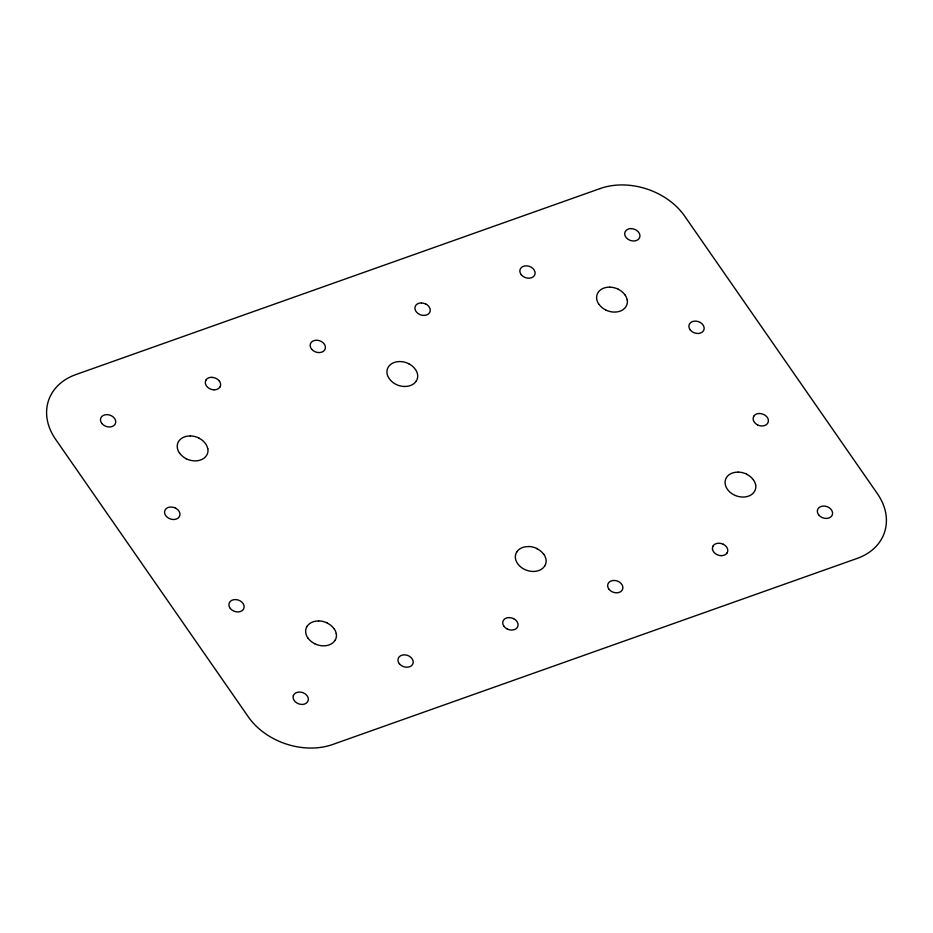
<?xml version="1.0" encoding="UTF-8"?>
<svg xmlns="http://www.w3.org/2000/svg" width="933" height="933" viewBox="0 0 933 933"><rect width="100%" height="100%" fill="white"/><g stroke="black" fill="none" stroke-linecap="round" stroke-linejoin="round"><path stroke-width="1.4" d="M186.32 458.744A15.651 11.954 19.1 0 1 179.591 453.076M179.498 453.065A15.651 11.954 19.1 0 1 177.398 448.202A15.768 12.047 19.1 0 1 178.611 441.437A15.663 11.966 19.1 0 1 190.262 435.979M186.215 458.733A15.768 12.047 19.1 0 0 194.892 460.879A15.651 11.954 19.1 0 0 206.578 455.409A15.768 12.047 19.1 0 0 207.849 448.621M198.881 438.102A15.663 11.966 19.1 0 1 207.686 448.598M190.355 435.944A15.768 12.047 19.1 0 1 199.032 438.09M314.701 643.712A15.651 11.954 19.1 0 1 307.972 638.044M307.913 638.02A15.651 11.954 19.1 0 1 305.826 633.157A15.768 12.047 19.1 0 1 307.004 626.346M307.027 626.428A15.651 11.954 19.1 0 1 318.666 620.97M327.285 623.092A15.651 11.954 19.1 0 1 334.014 628.76M314.643 643.688A15.768 12.047 19.1 0 0 323.319 645.834A15.651 11.954 19.1 0 0 329.046 644.936A15.651 11.954 19.1 0 0 335.005 640.365M336.277 633.565A15.768 12.047 19.1 0 1 335.064 640.341M334.119 628.725A15.663 11.966 19.1 0 1 336.218 633.589M318.724 620.911A15.768 12.047 19.1 0 1 327.401 623.057M416.27 381.014A15.651 11.954 19.1 0 1 404.63 386.472M404.584 386.484A15.768 12.036 19.1 0 1 395.907 384.338A15.651 11.954 19.1 0 1 389.283 378.67A15.651 11.954 19.1 0 1 387.09 373.806A15.768 12.036 19.1 0 1 388.303 367.042A15.651 11.954 19.1 0 1 394.262 362.471A15.651 11.954 19.1 0 1 399.989 361.561A15.768 12.036 19.1 0 1 408.712 363.695M416.316 380.991A15.768 12.036 19.1 0 0 417.541 374.226A15.651 11.954 19.1 0 0 415.383 369.421A15.651 11.954 19.1 0 0 408.619 363.683M516.707 552.044A15.651 11.954 19.1 0 1 528.358 546.586M536.965 548.709A15.651 11.954 19.1 0 1 543.694 554.377M544.755 565.946A15.779 12.047 19.1 0 0 545.968 559.17A15.663 11.954 19.1 0 0 543.811 554.33M544.697 565.969A15.651 11.954 19.1 0 1 538.738 570.541A15.651 11.954 19.1 0 1 533 571.439A15.779 12.047 19.1 0 1 524.334 569.293A15.651 11.954 19.1 0 1 517.663 563.649A15.651 11.954 19.1 0 1 515.506 558.762A15.779 12.047 19.1 0 1 516.73 551.998M528.475 546.493A15.779 12.047 19.1 0 1 537.151 548.639M175.486 508.135A7.826 5.983 19.1 0 0 171.171 507.074A7.884 6.018 19.1 0 0 168.255 507.447A7.826 5.983 19.1 0 0 165.281 509.78A7.884 6.018 19.1 0 0 164.663 513.127A7.826 5.983 19.1 0 0 165.724 515.576A7.826 5.983 19.1 0 0 169.141 518.421A7.884 6.018 19.1 0 0 173.421 519.483A7.826 5.983 19.1 0 0 179.276 516.754A7.884 6.018 19.1 0 0 175.474 508.065M757.573 424.9A7.826 5.983 19.1 0 1 753.782 416.293M759.614 413.564A7.826 5.983 19.1 0 1 763.917 414.625A7.884 6.018 19.1 0 1 767.299 417.413A7.826 5.983 19.1 0 1 768.314 419.85A7.826 5.983 19.1 0 1 761.888 425.973A7.884 6.018 19.1 0 1 757.526 424.9M753.712 416.235A7.884 6.018 19.1 0 1 759.567 413.482M507.26 628.982A7.826 5.983 19.1 0 1 503.902 626.136M509.301 617.634A7.826 5.983 19.1 0 1 513.593 618.696M507.202 628.97A7.884 6.03 19.1 0 0 511.541 630.043A7.826 5.983 19.1 0 0 517.383 627.303A7.884 6.03 19.1 0 0 513.593 618.614M503.832 626.136A7.884 6.03 19.1 0 1 509.255 617.541M727.075 552.907A7.826 5.983 19.1 0 1 721.256 555.636M712.544 549.327A7.826 5.983 19.1 0 1 713.15 545.968M723.285 544.301A7.826 5.983 19.1 0 0 718.981 543.239A7.884 6.018 19.1 0 0 713.08 545.91M721.232 555.648A7.884 6.018 19.1 0 1 716.894 554.575A7.826 5.983 19.1 0 1 713.582 551.741A7.884 6.018 19.1 0 1 712.474 549.292M723.285 544.231A7.884 6.018 19.1 0 1 727.099 552.907M219.908 387.078A7.826 5.971 19.1 0 1 214.089 389.807M205.983 380.139A7.826 5.971 19.1 0 0 209.773 388.746A7.884 6.03 19.1 0 0 214.065 389.819M211.814 377.41A7.826 5.971 19.1 0 1 216.118 378.471A7.884 6.03 19.1 0 1 219.5 381.247M219.465 381.282A7.826 5.971 19.1 0 1 220.503 383.72A7.884 6.03 19.1 0 1 219.943 387.067M205.901 380.069A7.884 6.03 19.1 0 1 211.779 377.317M421.506 303.015A7.826 5.971 19.1 0 1 425.81 304.076M421.459 302.922A7.884 6.03 19.1 0 0 415.593 305.674A7.826 5.971 19.1 0 0 419.465 314.351A7.884 6.03 19.1 0 0 423.757 315.412A7.826 5.971 19.1 0 0 429.145 306.887A7.884 6.03 19.1 0 0 425.81 303.983M631.186 228.62A7.826 5.971 19.1 0 1 639.746 237.285A7.826 5.971 19.1 0 1 627.804 239.14A7.826 5.971 19.1 0 1 628.341 229.063A7.826 5.983 19.1 0 1 631.151 228.562M605.692 309.954A15.651 11.954 19.1 0 1 598.974 304.275M625.075 295.015A15.651 11.954 19.1 0 1 627.163 299.89M598.869 304.275A15.651 11.954 19.1 0 1 596.782 299.411A15.768 12.036 19.1 0 1 597.995 292.647A15.651 11.954 19.1 0 1 603.954 288.075A15.651 11.954 19.1 0 1 609.681 287.166M605.599 309.943A15.768 12.036 19.1 0 0 614.276 312.089A15.651 11.954 19.1 0 0 625.961 306.619A15.768 12.036 19.1 0 0 627.256 299.866M609.739 287.154A15.768 12.036 19.1 0 1 618.404 289.288M618.311 289.288A15.651 11.954 19.1 0 1 625.028 294.956M755.66 484.775A15.779 12.047 19.1 0 1 754.447 491.539A15.651 11.954 19.1 0 1 748.429 496.146A15.651 11.954 19.1 0 1 742.691 497.044A15.779 12.047 19.1 0 1 734.014 494.898A15.651 11.954 19.1 0 1 725.279 484.425A15.779 12.047 19.1 0 1 726.422 477.603A15.663 11.954 19.1 0 1 738.073 472.133M753.491 479.982A15.651 11.954 19.1 0 1 755.59 484.845M746.68 474.256A15.663 11.954 19.1 0 1 753.409 479.924M738.166 472.098A15.779 12.047 19.1 0 1 746.843 474.244M600.187 188.548L75.97 374.541A62.628 47.828 19.1 0 0 52.131 392.84A63.071 48.178 19.1 0 0 47.268 419.92A62.616 47.828 19.1 0 0 55.653 439.373L248.283 716.812A62.616 47.828 19.1 0 0 275.188 739.484A63.071 48.178 19.1 0 0 309.884 748.056A62.628 47.828 19.1 0 0 332.813 744.441L857.042 558.459A62.616 47.828 19.1 0 0 880.869 540.16A63.082 48.178 19.1 0 0 885.732 513.08A62.616 47.828 19.1 0 0 877.347 493.627L684.717 216.188A62.616 47.828 19.1 0 0 657.812 193.516A63.082 48.178 19.1 0 0 623.116 184.944A62.616 47.828 19.1 0 0 600.187 188.548M230.299 608.468A7.826 5.983 19.1 0 0 243.478 609.226A7.826 5.983 19.1 0 0 235.781 599.569A7.826 5.983 19.1 0 0 230.299 608.468M293.3 695.761A7.826 5.983 19.1 0 0 301.86 704.438A7.826 5.983 19.1 0 0 304.718 703.995A7.826 5.983 19.1 0 0 305.254 693.907A7.826 5.983 19.1 0 0 293.3 695.761M101.884 423.524A7.826 5.971 19.1 0 0 115.062 424.27A7.826 5.971 19.1 0 0 107.353 414.625A7.826 5.971 19.1 0 0 101.884 423.524M818.731 514.958A7.826 5.983 19.1 0 0 831.921 515.716A7.826 5.983 19.1 0 0 824.224 506.059A7.826 5.983 19.1 0 0 818.731 514.958M399.359 663.748A7.826 5.983 19.1 0 0 412.549 664.506A7.826 5.983 19.1 0 0 404.84 654.849A7.826 5.983 19.1 0 0 399.359 663.748M609.051 589.353A7.826 5.983 19.1 0 0 622.229 590.111A7.826 5.983 19.1 0 0 614.532 580.454A7.826 5.983 19.1 0 0 609.051 589.353M311.575 349.129A7.826 5.971 19.1 0 0 324.754 349.875A7.826 5.971 19.1 0 0 317.045 340.23A7.826 5.971 19.1 0 0 311.575 349.129M521.267 274.734A7.826 5.971 19.1 0 0 534.446 275.48A7.826 5.971 19.1 0 0 526.737 265.835A7.826 5.971 19.1 0 0 521.267 274.734M690.303 330.002A7.826 5.983 19.1 0 0 703.494 330.76A7.826 5.983 19.1 0 0 695.796 321.104A7.826 5.983 19.1 0 0 690.303 330.002"/></g></svg>
